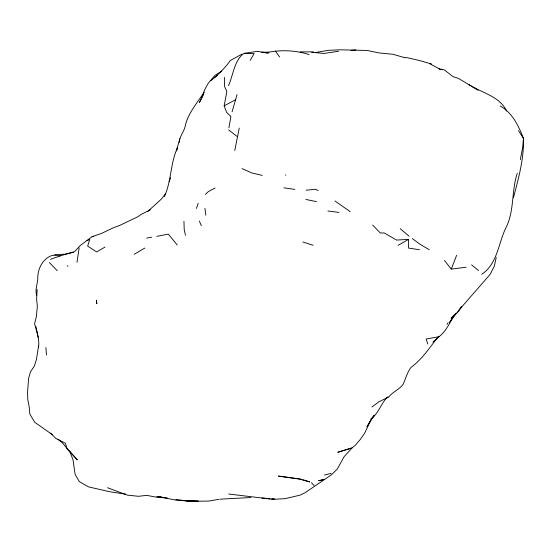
<?xml version="1.0" encoding="UTF-8"?>
<svg xmlns="http://www.w3.org/2000/svg" width="551" height="551" viewBox="0 0 551 551"><rect width="100%" height="100%" fill="white"/><g stroke="black" fill="none" stroke-linecap="round" stroke-linejoin="round"><path stroke-width="0.83" d="M372.669 225.063L380.307 232.997L384.171 232.942L396.575 240.057L408.587 239.375L408.546 248.088L419.469 249.748M37.144 289.516L36.621 299.269L37.344 306.356L36.338 316.756L34.603 323.699C36.366 331.358 39.775 338.961 38.522 346.992M76.982 262.297L79.137 247.957M38.577 345.773L36.442 359.342L34.451 365.898L30.401 371.966L28.569 378.565L27.55 392.402L27.798 399.503L29.196 406.872L29.823 414.063L34.754 422.293L52.324 434.636M179.22 142.358C179.571 136.049 184.489 131.276 185.467 125.07M228.934 127.791L230.869 116.536L226.578 112.301L224.167 105.833L226.854 91.438L224.588 86.528L224.353 77.34M234.767 150.513L239.244 128.101M520.309 159.687L522.706 147.289L523.45 138.342C518.429 125.656 512.595 113.01 500.191 105.957M164.343 196.652C171.616 181.038 170.19 163.089 177.574 147.613M496.237 257.496L494.343 266.167L490.19 274.295L463.315 305.116L457.488 312.5L451.124 318.347L453.976 315.193M517.258 173.365C511.535 190.446 514.338 209.015 506.948 225.648C498.318 241.799 498.166 263.364 481.698 274.343M179.84 138.618L176.389 150.891L177.622 147.744M232.047 111.874L237.075 94.593M513.436 197.74C518.539 178.317 524.104 158.619 523.45 138.342L518.443 130.628M185.549 124.547C188.786 112.335 197.465 102.514 204.221 92.113M228.513 85.619C233.3 74.895 234.12 60.892 243.866 53.282L254.163 53.537L250.209 60.341M150.361 209.862L141.256 214.305L137.902 216.695L119.918 225.331L113.768 227.611L101.184 233.562L92.065 236.675L80.281 245.498L74.481 251.683L60.41 255.816L52.731 255.265C42.51 258.281 37.248 269.398 37.771 279.543C37.124 284.736 34.988 290.15 36.655 295.357M196.411 208.443L198.222 203.257M169.185 181.651L170.555 177.725M202.451 96.053L204.745 89.565L208.195 83.353L214.621 75.769M466.139 267.221L451.269 269.102L456.6 255.333M371.367 418.829L364.576 433.362L360.354 439.381L355.305 445.208L352.227 447.763L344.161 456.607L337.315 469.039L331.578 474.693L305.02 492.787L299.82 495.211L284.998 498.683L273.02 499.337L228.734 494.013M202.189 96.666L199.469 102.376L203.774 94.063M369.755 421.763L366.945 426.894L374.343 415.123L370.968 419.146C378.62 413.271 380.975 403.58 387.525 396.906M446.964 324.387L447.997 322.796M457.323 312.582L461.277 306.707M449.175 322.521L456.373 312.913M455.925 313.505C450.098 321.081 447.026 330.51 439.175 336.592M165.39 193.883L161.409 199.035L147.696 211.522M437.742 337.26C429.456 347.97 422.073 359.259 411.018 367.372C407.203 372.366 405.729 378.592 403.167 384.24C399.379 389.509 392.808 391.775 388.792 396.947M264.983 52.765L268.158 53.013L268.902 52.152C282.195 49.707 296.252 50.458 309.139 54.577M460.25 308.243L461.394 306.976M210.978 80.563C218.162 74.681 224.973 68.172 230.284 60.514L241.855 54.17M205.385 194.407L208.361 191.61L215.069 187.981M432.866 342.109L439.009 336.716M214.36 77.801L217.617 75.081M371.953 406.975L378.799 401.872M215.083 75.356L221.798 71.051M134.272 254.266L144.83 248.053M105.034 247.048L96.625 251.959L87.664 246.104L89.723 239.396L87.051 240.629M398.166 245.285L408.587 239.375M224.167 105.833L235.511 99.765M379.15 401.665L388.634 397.051M50.458 259.335L60.41 255.816M352.227 447.763L337.777 452.261L349.94 448.638M324.463 475.072L331.151 473.316M64.853 254.238L73.469 252.303M146.676 238.101L151.711 237.164M156.794 236.386L168.303 234.113L177.277 245.064M438.92 336.709L426.143 339.03L427.817 344.065M315.537 52.524L328.196 50.341L340.194 49.804L367.29 50.465L378.723 52.882L392.925 54.28L404.296 57.545M218.823 499.337L208.705 501.066L199.014 501.196M244.623 53.344L257.248 51.333L268.158 53.013M338.562 51.277L323.898 53.454L311.639 52.255M350.953 50.396L355.856 49.907M306.163 190.198L315.64 189.275L318.085 190.618M92.065 236.675L93.684 236.537M250.912 497.519L219.842 499.172M54.611 254.624L64.467 254.225M262.056 52.235L268.902 52.152M404.551 57.676L407.065 57.662L419.442 60.514L431.523 63.992M300.13 51.863L313.478 51.904M175.865 499.296L186.755 501.011L198.436 501.176L177.815 500.508L156.877 496.348L161.987 497.05M186.755 501.011L198.36 501.19M167.173 497.904L157.393 497.381L146.656 495.349L138.542 496.299L127.391 495.142L107.466 487.725M261.808 52.517L263.399 52.641M264.418 498.29L269.997 498.772M271.595 498.91L274.784 499.192L272.215 498.951M261.945 498.008L269.646 498.717M440.187 69.474L441.895 69.667M327.9 210.992L338.934 212.404M125.683 494.144L110.276 491.829M283.875 187.836L294.84 189.399M301.383 479.191L278.324 476.064L299.152 479.019L309.703 481.925L302.898 479.687M305.867 199.455L316.543 201.632M109.621 491.726L88.497 486.877L79.275 481.588L75.067 474.232L73.001 459.651L69.894 451.868L62.614 443.08L57.979 439.223M430.028 63.833L439.209 68.792L444.457 69.956L453.025 76.665L458.391 78.359L478.178 90.288M262.262 175.404L251.724 172.931L242.047 168.613M302.912 241.985L313.071 245.278M285.328 174.936L285.824 175.184M469.053 84.627C481.732 92.947 499.716 96.225 506.672 111.095M429.215 249.72L420.158 244.341L412.403 238.631M439.209 68.792L440.855 69.812M67.188 265.768L68.014 266.298M334.946 200.963L350.202 211.674M228.665 129.898L237.247 136.565M471.58 264.866L478.564 270.493M400.212 228.658L409.131 236.234M50.437 433.107L55.892 438.417L65.342 443.231L66.919 448.48L77.326 459.871L69.35 451M49.356 262.503L57.228 270.693M311.432 482.724L314.104 485.61M444.423 260.416L451.269 269.102M275.362 51.016L279.626 56.953M199.372 221.103L201.287 225.621M38.274 337.625L35.96 326.591M185.48 235.277L184.199 229.395L183.951 221.282M204.958 208.299L205.792 215.138M45.912 347.591L46.456 355.051M324.332 479.384L318.705 480.727L324.332 479.384M96.79 303.704L96.466 300.254L96.79 303.704"/></g></svg>
